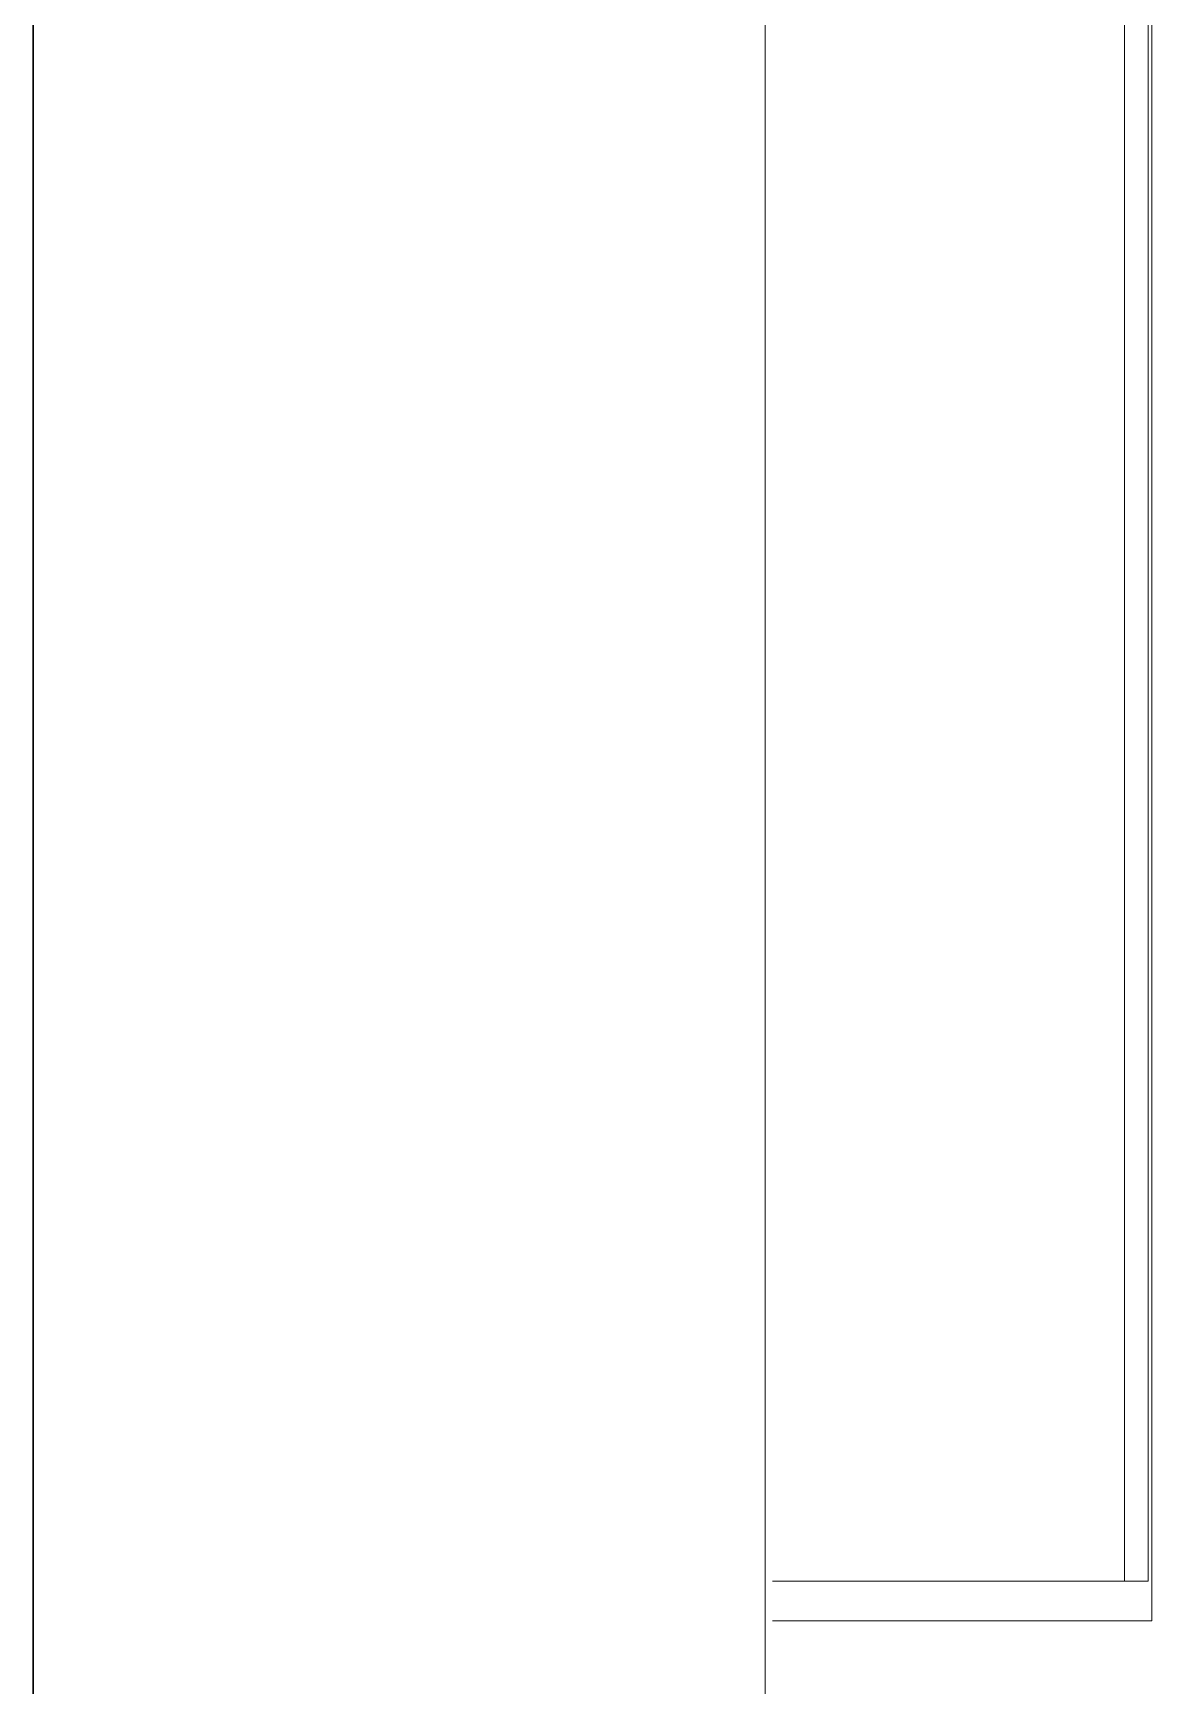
# Model space of a CAD drawing. Header units: millimetres. Extents: x -667 to -468, y -723 to -475.
# Drawn here: x -658.317 to -657.797, y -494.692 to -493.924 of the extents above; entities that cross this region are included whole.
import ezdxf

# ---------------------------------------------------------------- set-up
doc = ezdxf.new("R2010")
doc.units = ezdxf.units.MM
doc.layers.get('0').update_dxf_attribs({"lineweight": 9})
doc.layers.add('dinding', color=36, linetype='Continuous', lineweight=9)

msp = doc.modelspace()

# ---------------------------------------------------------------- linework, layer by layer
at = {"lineweight": 30}
msp.add_lwpolyline([(-658.31664, -493.44493), (-658.31664, -494.85493)], dxfattribs=at)
at = {"layer": 'dinding'}
for p, q in [((-657.797, -494.66168), (-657.797, -493.3158)), ((-657.80977, -494.64332), (-657.80977, -493.33415)), ((-657.79873, -494.64332), (-657.79873, -493.33415)), ((-657.97664, -494.54493), (-657.97664, -493.41293)), ((-658.31664, -494.85493), (-658.31664, -493.44493)), ((-657.97664, -494.56493), (-657.97664, -494.54493)), ((-657.97664, -494.85493), (-657.97664, -494.56493)), ((-657.97329, -494.64332), (-657.80977, -494.64332)), ((-657.80977, -494.64332), (-657.79873, -494.64332)), ((-657.97329, -494.66168), (-657.797, -494.66168))]:
    msp.add_line(p, q, dxfattribs=at)

doc.saveas('drawing.dxf')
